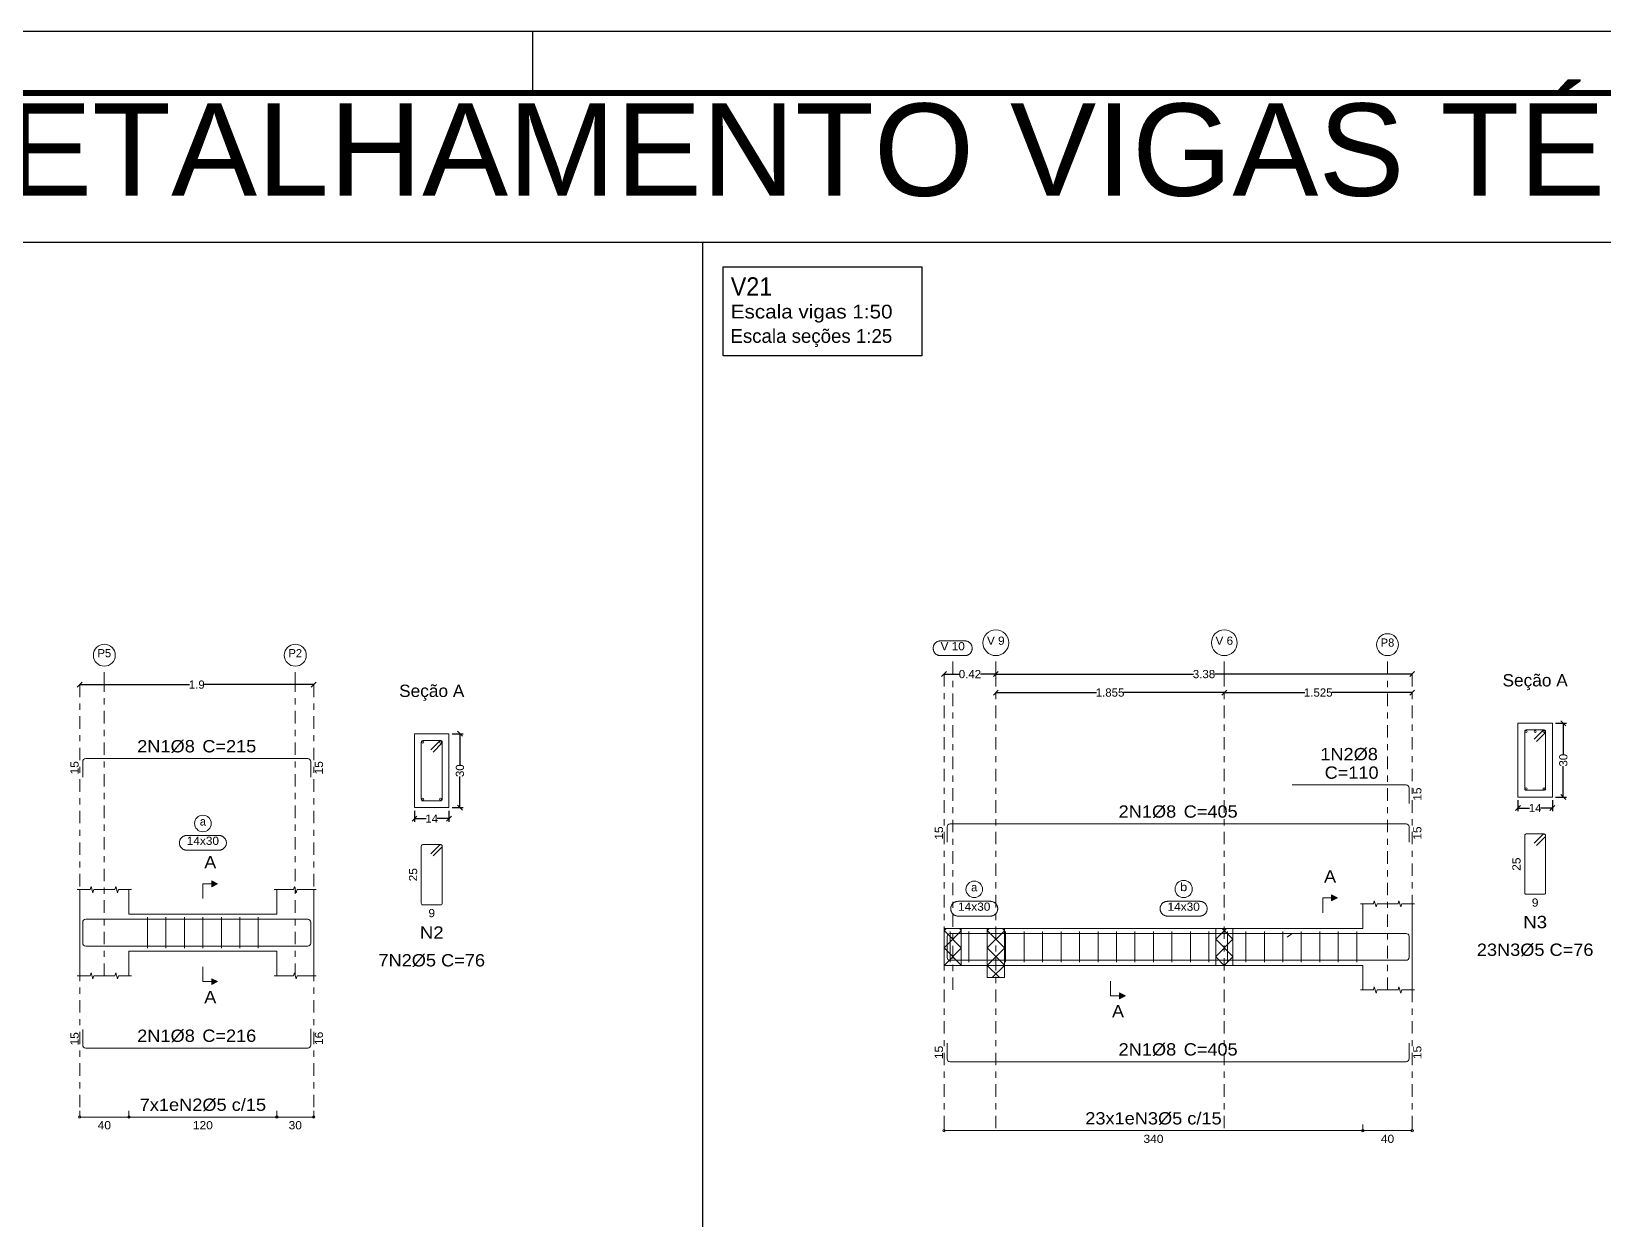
# Model space of a CAD drawing. Header units: centimetres. Extents: x 3194 to 3278, y -951 to -517.
# Drawn here: x 3214.78 to 3240.29, y -598.84 to -579.55 of the extents above; entities that cross this region are included whole.
import ezdxf
from ezdxf.enums import TextEntityAlignment as Align

# ---------------------------------------------------------------- set-up
doc = ezdxf.new("R2010")
doc.units = ezdxf.units.CM
doc.linetypes.add('CYPE_RAYAPUNTO', pattern=[0.4125, 0.2025, -0.105, 0, -0.105])
for name, color, linetype, lineweight in [('ARM_LONGITUDINAL_Ø8', 32, 'Continuous', 9), ('ARM_TRANSVERSAL_Ø5', 120, 'Continuous', 9), ('ELE_ARM_TRANS_TXT_EST', 7, 'Continuous', 9), ('ELE_CONT_NOS', 7, 'Continuous', 9), ('ELE_CONT_VIG_CONCRETO', 7, 'Continuous', 9), ('ELE_COT_COMPRIMENTO_PROJETADO', 8, 'Continuous', 0), ('ELE_COT_COT_ANCORAGENS', 8, 'Continuous', 0), ('ELE_COT_COT_EST', 8, 'Continuous', 0), ('ELE_COT_COT_LIN_APOIOS', 8, 'CYPE_RAYAPUNTO', 0), ('ELE_COT_TEXTOS_ESTRIBOS', 8, 'Continuous', 0), ('ELE_REF_COT_LIN_AUX_COTA', 8, 'CYPE_RAYAPUNTO', 9), ('ELE_REF_LINHAS_MARCAS_PLANTA', 8, 'Continuous', 9), ('ELE_REF_MARCAS_PLANTA', 8, 'Continuous', 9), ('ELE_REF_REF_ESCALA', 3, 'Continuous', 9), ('ELE_REF_REF_NOME', 8, 'Continuous', 9), ('ELE_REF_REF_REFERENCIA', 8, 'Continuous', 9), ('ELE_REF_TEXTO_REF_NOME', 8, 'Continuous', 9), ('ELE_REF_TEXTO_REF_REFERENCIA', 8, 'Continuous', 9), ('POR_ARM_LONG_ARM_TEXTOS', 7, 'Continuous', 9), ('POR_ARM_LONG_TXT_COMP', 7, 'Continuous', 9), ('SEC_CONT_VIG_CONCRETO_CORTE', 7, 'Continuous', 9), ('SEC_COTAS_SEC_DIM_VIGA', 8, 'Continuous', 0), ('SEC_COTAS_TEXTOS_DETALHE_ESTRIBOS', 8, 'Continuous', 0), ('SEC_REF_TXT_NOMES', 2, 'Continuous', 9), ('SEC_REF_TXT_POSICOES_ARM_ESTRIBOS', 7, 'Continuous', 9)]:
    doc.layers.add(name, color=color, linetype=linetype, lineweight=lineweight)
doc.layers.add('ARQ-FOLHA', color=7, linetype='Continuous')
doc.layers.add('COTA CYPE', color=31, linetype='Continuous')
doc.styles.add('CYPETXT', font='arial.ttf', dxfattribs={"height": 0.2})
doc.styles.add('CYPETXT_0.2', font='arial.ttf', dxfattribs={"height": 0.133333})
doc.styles.add('TQS_ARIAL', font='arial.ttf')
doc.dimstyles.new('cype_oblique', dxfattribs={"dimtxt": 0.18, "dimasz": 0.18, "dimexe": 0.05, "dimexo": 0.05, "dimgap": 0, "dimtad": 0, "dimdec": 4, "dimzin": 0, "dimdsep": 46, "dimtxsty": 'CYPETXT_0.2', "dimblk": 'OBLIQUE', "dimtsz": 0.04, "dimcen": 0.09, "dimadec": 0, "dimazin": 0, "dimtfac": 1, "dimtdec": 4, "dimtofl": 0, "dimtmove": 2, "dimatfit": 3, "dimfxl": 1, "dimtolj": 1, "dimtzin": 0, "dimarcsym": 0})

# ---------------------------------------------------------------- blocks, each defined once
blk = doc.blocks.new('*D1186')
at = {"layer": 'Defpoints', "color": 0, "transparency": 16777216}
for p in [(3220.998, -592.16), (3221.558, -592.16), (3221.558, -592.338)]:
    blk.add_point(p, dxfattribs=at)
at = {"layer": 'SEC_COTAS_SEC_DIM_VIGA', "color": 0, "lineweight": -2, "transparency": 16777216}
for p, q in [((3220.998, -592.21), (3220.998, -592.388)), ((3221.558, -592.21), (3221.558, -592.388)), ((3220.958, -592.378), (3221.038, -592.298)), ((3220.998, -592.338), (3221.189, -592.338)), ((3221.558, -592.338), (3221.367, -592.338)), ((3221.518, -592.378), (3221.598, -592.298))]:
    blk.add_line(p, q, dxfattribs=at)
at = {"layer": 'SEC_COTAS_SEC_DIM_VIGA', "color": 0, "transparency": 16777216, "insert": (3221.278, -592.338), "char_height": 0.1333, "attachment_point": 5, "style": 'CYPETXT_0.2'}
blk.add_mtext('\\A1;14', dxfattribs=at)
blk = doc.blocks.new('_OBLIQUE')
at = {"color": 0, "linetype": 'ByBlock'}
blk.add_line((-0.5, -0.5), (0.5, 0.5), dxfattribs=at)
blk = doc.blocks.new('*D1187')
at = {"layer": 'Defpoints', "color": 0, "transparency": 16777216}
for p in [(3221.558, -590.96), (3221.736, -590.96), (3221.558, -592.16)]:
    blk.add_point(p, dxfattribs=at)
at = {"layer": 'SEC_COTAS_SEC_DIM_VIGA', "color": 0, "lineweight": -2, "transparency": 16777216}
for p, q in [((3221.608, -590.96), (3221.786, -590.96)), ((3221.776, -591), (3221.696, -590.92)), ((3221.736, -590.96), (3221.736, -591.465)), ((3221.736, -592.16), (3221.736, -591.655)), ((3221.608, -592.16), (3221.786, -592.16)), ((3221.776, -592.2), (3221.696, -592.12))]:
    blk.add_line(p, q, dxfattribs=at)
at = {"layer": 'SEC_COTAS_SEC_DIM_VIGA', "color": 0, "transparency": 16777216, "insert": (3221.736, -591.56), "char_height": 0.1333, "attachment_point": 5, "rotation": 90, "style": 'CYPETXT_0.2'}
blk.add_mtext('\\A1;30', dxfattribs=at)
blk = doc.blocks.new('*D1188')
at = {"layer": 'Defpoints', "color": 0, "transparency": 16777216}
for p in [(3215.563, -590.162), (3215.563, -590.162), (3219.363, -590.162)]:
    blk.add_point(p, dxfattribs=at)
at = {"layer": 'ELE_COT_COMPRIMENTO_PROJETADO', "color": 0, "lineweight": -2, "transparency": 16777216}
for p, q in [((3215.523, -590.202), (3215.603, -590.122)), ((3215.563, -590.162), (3217.347, -590.162)), ((3219.363, -590.162), (3217.578, -590.162)), ((3219.323, -590.202), (3219.403, -590.122))]:
    blk.add_line(p, q, dxfattribs=at)
at = {"layer": 'ELE_COT_COMPRIMENTO_PROJETADO', "color": 0, "transparency": 16777216, "insert": (3217.463, -590.162), "char_height": 0.1333, "attachment_point": 5, "style": 'CYPETXT_0.2'}
blk.add_mtext('\\A1;1.9', dxfattribs=at)
blk = doc.blocks.new('*D1192')
at = {"layer": 'Defpoints', "color": 0, "transparency": 16777216}
for p in [(3238.912, -591.989), (3239.472, -591.989), (3239.472, -592.166)]:
    blk.add_point(p, dxfattribs=at)
at = {"layer": 'SEC_COTAS_SEC_DIM_VIGA', "color": 0, "lineweight": -2, "transparency": 16777216}
for p, q in [((3238.912, -592.039), (3238.912, -592.216)), ((3239.472, -592.039), (3239.472, -592.216)), ((3238.872, -592.206), (3238.952, -592.126)), ((3238.912, -592.166), (3239.103, -592.166)), ((3239.472, -592.166), (3239.281, -592.166)), ((3239.432, -592.206), (3239.512, -592.126))]:
    blk.add_line(p, q, dxfattribs=at)
at = {"layer": 'SEC_COTAS_SEC_DIM_VIGA', "color": 0, "transparency": 16777216, "insert": (3239.192, -592.166), "char_height": 0.1333, "attachment_point": 5, "style": 'CYPETXT_0.2'}
blk.add_mtext('\\A1;14', dxfattribs=at)
blk = doc.blocks.new('*D1193')
at = {"layer": 'Defpoints', "color": 0, "transparency": 16777216}
for p in [(3239.472, -590.789), (3239.65, -590.789), (3239.472, -591.989)]:
    blk.add_point(p, dxfattribs=at)
at = {"layer": 'SEC_COTAS_SEC_DIM_VIGA', "color": 0, "lineweight": -2, "transparency": 16777216}
for p, q in [((3239.69, -590.829), (3239.61, -590.749)), ((3239.522, -590.789), (3239.7, -590.789)), ((3239.65, -590.789), (3239.65, -591.293)), ((3239.65, -591.989), (3239.65, -591.484)), ((3239.522, -591.989), (3239.7, -591.989)), ((3239.69, -592.029), (3239.61, -591.949))]:
    blk.add_line(p, q, dxfattribs=at)
at = {"layer": 'SEC_COTAS_SEC_DIM_VIGA', "color": 0, "transparency": 16777216, "insert": (3239.65, -591.389), "char_height": 0.1333, "attachment_point": 5, "rotation": 90, "style": 'CYPETXT_0.2'}
blk.add_mtext('\\A1;30', dxfattribs=at)
blk = doc.blocks.new('*D1194')
at = {"layer": 'Defpoints', "color": 0, "transparency": 16777216}
for p in [(3230.436, -590.291), (3230.436, -590.291), (3234.146, -590.291)]:
    blk.add_point(p, dxfattribs=at)
at = {"layer": 'ELE_COT_COMPRIMENTO_PROJETADO', "color": 0, "lineweight": -2, "transparency": 16777216}
for p, q in [((3230.396, -590.331), (3230.476, -590.251)), ((3234.106, -590.331), (3234.186, -590.251)), ((3230.436, -590.291), (3232.072, -590.291)), ((3234.146, -590.291), (3232.51, -590.291))]:
    blk.add_line(p, q, dxfattribs=at)
at = {"layer": 'ELE_COT_COMPRIMENTO_PROJETADO', "color": 0, "transparency": 16777216, "insert": (3232.291, -590.291), "char_height": 0.1333, "attachment_point": 5, "style": 'CYPETXT_0.2'}
blk.add_mtext('\\A1;1.855', dxfattribs=at)
blk = doc.blocks.new('*D1189')
at = {"layer": 'Defpoints', "color": 0, "transparency": 16777216}
for p in [(3234.146, -590.291), (3234.146, -590.291), (3237.196, -590.291)]:
    blk.add_point(p, dxfattribs=at)
at = {"layer": 'ELE_COT_COMPRIMENTO_PROJETADO', "color": 0, "lineweight": -2, "transparency": 16777216}
for p, q in [((3234.106, -590.331), (3234.186, -590.251)), ((3237.156, -590.331), (3237.236, -590.251)), ((3234.146, -590.291), (3235.452, -590.291)), ((3237.196, -590.291), (3235.89, -590.291))]:
    blk.add_line(p, q, dxfattribs=at)
at = {"layer": 'ELE_COT_COMPRIMENTO_PROJETADO', "color": 0, "transparency": 16777216, "insert": (3235.671, -590.291), "char_height": 0.1333, "attachment_point": 5, "style": 'CYPETXT_0.2'}
blk.add_mtext('\\A1;1.525', dxfattribs=at)
blk = doc.blocks.new('*D1190')
at = {"layer": 'Defpoints', "color": 0, "transparency": 16777216}
for p in [(3229.596, -589.991), (3229.596, -589.991), (3230.436, -589.991)]:
    blk.add_point(p, dxfattribs=at)
at = {"layer": 'ELE_COT_COMPRIMENTO_PROJETADO', "color": 0, "lineweight": -2, "transparency": 16777216}
for p, q in [((3229.556, -590.031), (3229.636, -589.951)), ((3229.596, -589.991), (3229.843, -589.991)), ((3230.436, -589.991), (3230.188, -589.991)), ((3230.396, -590.031), (3230.476, -589.951))]:
    blk.add_line(p, q, dxfattribs=at)
at = {"layer": 'ELE_COT_COMPRIMENTO_PROJETADO', "color": 0, "transparency": 16777216, "insert": (3230.016, -589.991), "char_height": 0.1333, "attachment_point": 5, "style": 'CYPETXT_0.2'}
blk.add_mtext('\\A1;0.42', dxfattribs=at)
blk = doc.blocks.new('*D1191')
at = {"layer": 'Defpoints', "color": 0, "transparency": 16777216}
for p in [(3230.436, -589.991), (3230.436, -589.991), (3237.196, -589.991)]:
    blk.add_point(p, dxfattribs=at)
at = {"layer": 'ELE_COT_COMPRIMENTO_PROJETADO', "color": 0, "lineweight": -2, "transparency": 16777216}
for p, q in [((3230.396, -590.031), (3230.476, -589.951)), ((3230.436, -589.991), (3233.643, -589.991)), ((3237.196, -589.991), (3233.989, -589.991)), ((3237.156, -590.031), (3237.236, -589.951))]:
    blk.add_line(p, q, dxfattribs=at)
at = {"layer": 'ELE_COT_COMPRIMENTO_PROJETADO', "color": 0, "transparency": 16777216, "insert": (3233.816, -589.991), "char_height": 0.1333, "attachment_point": 5, "style": 'CYPETXT_0.2'}
blk.add_mtext('\\A1;3.38', dxfattribs=at)
blk = doc.blocks.new('FOLHA A1')
at = {"layer": 'ARQ-FOLHA'}
for p, q in [((841, 0), (0, 0)), ((286, -10), (286, 0))]:
    blk.add_line(p, q, dxfattribs=at)
at = {"layer": 'ARQ-FOLHA', "const_width": 1}
blk.add_lwpolyline([(25, -10), (25, -584), (831, -584), (831, -10), (25, -10)], dxfattribs=at)

msp = doc.modelspace()

# ---------------------------------------------------------------- hatches: boundary and pattern name
at = {"layer": 'ELE_REF_LINHAS_MARCAS_PLANTA'}
for points in [[(3217.70668, -593.44462), (3217.70668, -593.34862), (3217.80268, -593.39662)], [(3235.88724, -593.67462), (3235.88724, -593.57862), (3235.98324, -593.62662)], [(3217.70668, -594.93862), (3217.70668, -595.03462), (3217.80268, -594.98662)], [(3232.44454, -595.16862), (3232.44454, -595.26462), (3232.54054, -595.21662)]]:
    msp.add_hatch(color=256, dxfattribs=at).paths.add_polyline_path(points)

# ---------------------------------------------------------------- linework, layer by layer
for p, q in [((3196.8194, -582.97451), (3259.9194, -582.97451)), ((3225.67165, -582.97451), (3225.67165, -601.99451))]:
    msp.add_line(p, q)
at = {"layer": 'ARM_LONGITUDINAL_Ø8'}
msp.add_line((3235.24581, -594.20362), (3235.16494, -594.26244), dxfattribs=at)
for points in [[(3219.31275, -591.66221), (3219.31275, -591.41021), (3219.3091, -591.39184), (3219.29869, -591.37627), (3219.28312, -591.36587), (3219.26475, -591.36221), (3215.66061, -591.36221), (3215.64224, -591.36587), (3215.62667, -591.37627), (3215.61626, -591.39184), (3215.61261, -591.41021), (3215.61261, -591.66221)], [(3237.14581, -592.09054), (3237.14581, -591.83854), (3237.14216, -591.82017), (3237.13175, -591.8046), (3237.11618, -591.7942), (3237.09781, -591.79054), (3235.24581, -591.79054)], [(3237.14581, -592.72296), (3237.14581, -592.47096), (3237.14216, -592.4526), (3237.13175, -592.43702), (3237.11618, -592.42662), (3237.09781, -592.42296), (3229.69381, -592.42296), (3229.67544, -592.42662), (3229.65987, -592.43702), (3229.64946, -592.4526), (3229.64581, -592.47096), (3229.64581, -592.72296)], [(3219.31275, -594.27362), (3219.31275, -594.02162), (3219.3091, -594.00325), (3219.29869, -593.98768), (3219.28312, -593.97728), (3219.26475, -593.97362), (3215.66061, -593.97362), (3215.64224, -593.97728), (3215.62667, -593.98768), (3215.61626, -594.00325), (3215.61261, -594.02162), (3215.61261, -594.27362)], [(3219.31275, -594.09534), (3219.31275, -594.36162), (3219.3091, -594.37999), (3219.29869, -594.39556), (3219.28312, -594.40597), (3219.26475, -594.40962), (3215.66061, -594.40962), (3215.64224, -594.40597), (3215.62667, -594.39556), (3215.61626, -594.37999), (3215.61261, -594.36162), (3215.61261, -594.10962)], [(3237.14581, -594.50362), (3237.14581, -594.25162), (3237.14216, -594.23325), (3237.13175, -594.21768), (3237.11618, -594.20728), (3237.09781, -594.20362), (3229.69381, -594.20362), (3229.67544, -594.20728), (3229.65987, -594.21768), (3229.64946, -594.23325), (3229.64581, -594.25162), (3229.64581, -594.50362)], [(3237.14581, -594.50362), (3237.14581, -594.25162), (3237.14216, -594.23325), (3237.13175, -594.21768), (3237.11618, -594.20728), (3237.09781, -594.20362), (3235.24581, -594.20362)], [(3237.14581, -594.33962), (3237.14581, -594.59162), (3237.14216, -594.60999), (3237.13175, -594.62556), (3237.11618, -594.63597), (3237.09781, -594.63962), (3229.69381, -594.63962), (3229.67544, -594.63597), (3229.65987, -594.62556), (3229.64946, -594.60999), (3229.64581, -594.59162), (3229.64581, -594.33962)], [(3219.31275, -595.75079), (3219.31275, -596.01708), (3219.3091, -596.03544), (3219.29869, -596.05102), (3219.28312, -596.06142), (3219.26475, -596.06508), (3215.66061, -596.06508), (3215.64224, -596.06142), (3215.62667, -596.05102), (3215.61626, -596.03544), (3215.61261, -596.01708), (3215.61261, -595.76508)], [(3237.14581, -595.98662), (3237.14581, -596.23862), (3237.14216, -596.25699), (3237.13175, -596.27256), (3237.11618, -596.28297), (3237.09781, -596.28662), (3229.69381, -596.28662), (3229.67544, -596.28297), (3229.65987, -596.27256), (3229.64946, -596.25699), (3229.64581, -596.23862), (3229.64581, -595.98662)]]:
    msp.add_lwpolyline(points, dxfattribs=at)
for centre in [(3239.04831, -590.92454), (3239.19231, -590.92454), (3239.33631, -590.92454), (3221.13425, -591.09621), (3221.42225, -591.09621), (3221.13425, -592.02421), (3221.42225, -592.02421), (3239.04831, -591.85254), (3239.33631, -591.85254)]:
    msp.add_circle(centre, 0.016, dxfattribs=at)
at = {"layer": 'ARM_TRANSVERSAL_Ø5'}
for p, q in [((3216.66268, -593.94162), (3216.66268, -594.44162)), ((3216.96268, -593.94162), (3216.96268, -594.44162)), ((3217.26268, -593.94162), (3217.26268, -594.44162)), ((3217.56268, -593.94162), (3217.56268, -594.44162)), ((3217.86268, -593.94162), (3217.86268, -594.44162)), ((3218.16268, -593.94162), (3218.16268, -594.44162)), ((3218.46268, -593.94162), (3218.46268, -594.44162)), ((3229.69581, -594.17162), (3229.69581, -594.67162)), ((3229.99581, -594.17162), (3229.99581, -594.67162)), ((3230.29581, -594.17162), (3230.29581, -594.67162)), ((3230.59581, -594.17162), (3230.59581, -594.67162)), ((3230.89581, -594.17162), (3230.89581, -594.67162)), ((3231.19581, -594.17162), (3231.19581, -594.67162)), ((3231.49581, -594.17162), (3231.49581, -594.67162)), ((3231.79581, -594.17162), (3231.79581, -594.67162)), ((3232.09581, -594.17162), (3232.09581, -594.67162)), ((3232.39581, -594.17162), (3232.39581, -594.67162)), ((3232.69581, -594.17162), (3232.69581, -594.67162)), ((3232.99581, -594.17162), (3232.99581, -594.67162)), ((3233.29581, -594.17162), (3233.29581, -594.67162)), ((3233.59581, -594.17162), (3233.59581, -594.67162)), ((3233.89581, -594.17162), (3233.89581, -594.67162)), ((3234.19581, -594.17162), (3234.19581, -594.67162)), ((3234.49581, -594.17162), (3234.49581, -594.67162)), ((3234.79581, -594.17162), (3234.79581, -594.67162)), ((3235.09581, -594.17162), (3235.09581, -594.67162)), ((3235.39581, -594.17162), (3235.39581, -594.67162)), ((3235.69581, -594.17162), (3235.69581, -594.67162)), ((3235.99581, -594.17162), (3235.99581, -594.67162)), ((3236.29581, -594.17162), (3236.29581, -594.67162))]:
    msp.add_line(p, q, dxfattribs=at)
for points in [[(3239.21327, -591.08435), (3239.3547, -590.94293), (3239.35793, -590.93899), (3239.36033, -590.93449), (3239.36181, -590.92962), (3239.36231, -590.92454), (3239.36181, -590.91947), (3239.36033, -590.91459), (3239.35793, -590.9101), (3239.3547, -590.90616), (3239.35076, -590.90293), (3239.34626, -590.90052), (3239.34138, -590.89904), (3239.33631, -590.89854), (3239.04831, -590.89854), (3239.03836, -590.90052), (3239.02993, -590.90616), (3239.02429, -590.91459), (3239.02231, -590.92454), (3239.02231, -591.85254), (3239.02429, -591.86249), (3239.02993, -591.87093), (3239.03836, -591.87656), (3239.04831, -591.87854), (3239.33631, -591.87854), (3239.34626, -591.87656), (3239.3547, -591.87093), (3239.36033, -591.86249), (3239.36231, -591.85254), (3239.36231, -590.92454), (3239.36181, -590.91947), (3239.36033, -590.91459), (3239.35793, -590.9101), (3239.3547, -590.90616), (3239.35076, -590.90293), (3239.34626, -590.90052), (3239.34138, -590.89904), (3239.33631, -590.89854), (3239.33124, -590.89904), (3239.32636, -590.90052), (3239.32187, -590.90293), (3239.31793, -590.90616), (3239.1765, -591.04758)], [(3221.29921, -591.25602), (3221.44064, -591.1146), (3221.44387, -591.11066), (3221.44627, -591.10616), (3221.44775, -591.10129), (3221.44825, -591.09621), (3221.44775, -591.09114), (3221.44627, -591.08626), (3221.44387, -591.08177), (3221.44064, -591.07783), (3221.4367, -591.0746), (3221.4322, -591.07219), (3221.42732, -591.07071), (3221.42225, -591.07021), (3221.13425, -591.07021), (3221.1243, -591.07219), (3221.11587, -591.07783), (3221.11023, -591.08626), (3221.10825, -591.09621), (3221.10825, -592.02421), (3221.11023, -592.03416), (3221.11587, -592.0426), (3221.1243, -592.04823), (3221.13425, -592.05021), (3221.42225, -592.05021), (3221.4322, -592.04823), (3221.44064, -592.0426), (3221.44627, -592.03416), (3221.44825, -592.02421), (3221.44825, -591.09621), (3221.44775, -591.09114), (3221.44627, -591.08626), (3221.44387, -591.08177), (3221.44064, -591.07783), (3221.4367, -591.0746), (3221.4322, -591.07219), (3221.42732, -591.07071), (3221.42225, -591.07021), (3221.41718, -591.07071), (3221.4123, -591.07219), (3221.40781, -591.0746), (3221.40387, -591.07783), (3221.26244, -591.21925)], [(3221.29921, -592.94535), (3221.44064, -592.80393), (3221.44387, -592.79999), (3221.44627, -592.7955), (3221.44775, -592.79062), (3221.44825, -592.78555), (3221.44775, -592.78047), (3221.44627, -592.7756), (3221.44387, -592.7711), (3221.44064, -592.76716), (3221.4367, -592.76393), (3221.4322, -592.76153), (3221.42732, -592.76005), (3221.42225, -592.75955), (3221.13425, -592.75955), (3221.1243, -592.76153), (3221.11587, -592.76716), (3221.11023, -592.7756), (3221.10825, -592.78555), (3221.10825, -593.71355), (3221.11023, -593.7235), (3221.11587, -593.73193), (3221.1243, -593.73757), (3221.13425, -593.73955), (3221.42225, -593.73955), (3221.4322, -593.73757), (3221.44064, -593.73193), (3221.44627, -593.7235), (3221.44825, -593.71355), (3221.44825, -592.78555), (3221.44775, -592.78047), (3221.44627, -592.7756), (3221.44387, -592.7711), (3221.44064, -592.76716), (3221.4367, -592.76393), (3221.4322, -592.76153), (3221.42732, -592.76005), (3221.42225, -592.75955), (3221.41718, -592.76005), (3221.4123, -592.76153), (3221.40781, -592.76393), (3221.40387, -592.76716), (3221.26244, -592.90858)], [(3239.21327, -592.77368), (3239.3547, -592.63226), (3239.35793, -592.62832), (3239.36033, -592.62383), (3239.36181, -592.61895), (3239.36231, -592.61388), (3239.36181, -592.6088), (3239.36033, -592.60393), (3239.35793, -592.59943), (3239.3547, -592.59549), (3239.35076, -592.59226), (3239.34626, -592.58986), (3239.34138, -592.58838), (3239.33631, -592.58788), (3239.04831, -592.58788), (3239.03836, -592.58986), (3239.02993, -592.59549), (3239.02429, -592.60393), (3239.02231, -592.61388), (3239.02231, -593.54188), (3239.02429, -593.55183), (3239.02993, -593.56026), (3239.03836, -593.5659), (3239.04831, -593.56788), (3239.33631, -593.56788), (3239.34626, -593.5659), (3239.3547, -593.56026), (3239.36033, -593.55183), (3239.36231, -593.54188), (3239.36231, -592.61388), (3239.36181, -592.6088), (3239.36033, -592.60393), (3239.35793, -592.59943), (3239.3547, -592.59549), (3239.35076, -592.59226), (3239.34626, -592.58986), (3239.34138, -592.58838), (3239.33631, -592.58788), (3239.33124, -592.58838), (3239.32636, -592.58986), (3239.32187, -592.59226), (3239.31793, -592.59549), (3239.1765, -592.73691)]]:
    msp.add_lwpolyline(points, dxfattribs=at)
at = {"layer": 'COTA CYPE'}
msp.add_lwpolyline([(3226.00744, -583.37511), (3229.23384, -583.37511), (3229.23384, -584.81858), (3226.00744, -584.81858)], close=True, dxfattribs=at)
at = {"layer": 'ELE_CONT_NOS'}
for p, q in [((3215.56261, -593.89162), (3215.56261, -593.49162)), ((3216.36261, -593.89162), (3216.36261, -593.49162)), ((3218.76275, -593.89162), (3218.76275, -593.49162)), ((3219.36275, -593.89162), (3219.36275, -593.49162)), ((3236.39581, -594.12162), (3236.39581, -593.72162)), ((3237.19581, -594.12162), (3237.19581, -593.72162)), ((3229.59581, -594.12162), (3229.59581, -594.72162)), ((3230.29581, -594.12162), (3230.29581, -594.12162)), ((3230.57581, -594.12162), (3230.57581, -594.12162)), ((3215.56261, -594.49162), (3215.56261, -594.89162)), ((3216.36261, -594.49162), (3216.36261, -594.89162)), ((3218.76275, -594.49162), (3218.76275, -594.89162)), ((3219.36275, -594.49162), (3219.36275, -594.89162)), ((3230.29581, -594.72162), (3230.29581, -594.72162)), ((3230.57581, -594.72162), (3230.57581, -594.72162)), ((3236.39581, -594.72162), (3236.39581, -595.12162)), ((3237.19581, -594.72162), (3237.19581, -595.12162))]:
    msp.add_line(p, q, dxfattribs=at)
at = {"layer": 'ELE_CONT_NOS', "lineweight": 0}
for p, q in [((3229.59581, -594.15594), (3229.63012, -594.12162)), ((3229.87581, -594.43594), (3229.59581, -594.15594)), ((3229.59581, -594.43878), (3229.87581, -594.15878)), ((3229.87581, -594.1531), (3229.84434, -594.12162)), ((3230.29581, -594.15594), (3230.33012, -594.12162)), ((3230.57581, -594.43594), (3230.29581, -594.15594)), ((3230.29581, -594.43878), (3230.57581, -594.15878)), ((3230.57581, -594.1531), (3230.54434, -594.12162)), ((3234.00581, -594.29594), (3234.18012, -594.12162)), ((3234.00581, -594.57878), (3234.28581, -594.29878)), ((3234.28581, -594.57878), (3234.00581, -594.29878)), ((3234.28581, -594.29594), (3234.1115, -594.12162)), ((3229.87581, -594.71878), (3229.59581, -594.43878)), ((3229.59581, -594.72162), (3229.87581, -594.44162)), ((3230.57581, -594.71878), (3230.29581, -594.43878)), ((3230.29581, -594.72162), (3230.57581, -594.44162)), ((3234.14581, -594.72162), (3234.00581, -594.58162)), ((3234.14581, -594.72162), (3234.28581, -594.58162)), ((3230.49581, -594.92162), (3230.29581, -594.72162)), ((3230.37865, -594.92162), (3230.57581, -594.72447))]:
    msp.add_line(p, q, dxfattribs=at)
at = {"layer": 'ELE_CONT_NOS'}
for points in [[(3215.52261, -593.49162), (3215.73261, -593.49162), (3215.74761, -593.44162), (3215.77761, -593.54162), (3215.79261, -593.49162), (3216.00261, -593.49162)], [(3215.92261, -593.49162), (3216.13261, -593.49162), (3216.14761, -593.44162), (3216.17761, -593.54162), (3216.19261, -593.49162), (3216.40261, -593.49162)], [(3218.72275, -593.49162), (3219.03275, -593.49162), (3219.04775, -593.44162), (3219.07775, -593.54162), (3219.09275, -593.49162), (3219.40275, -593.49162)], [(3236.35581, -593.72162), (3236.56581, -593.72162), (3236.58081, -593.67162), (3236.61081, -593.77162), (3236.62581, -593.72162), (3236.83581, -593.72162)], [(3236.75581, -593.72162), (3236.96581, -593.72162), (3236.98081, -593.67162), (3237.01081, -593.77162), (3237.02581, -593.72162), (3237.23581, -593.72162)], [(3215.56261, -593.89162), (3215.56261, -594.49162)], [(3219.36275, -593.89162), (3219.36275, -594.49162)], [(3229.59581, -594.12162), (3229.87581, -594.12162)], [(3230.29581, -594.12162), (3230.57581, -594.12162)], [(3237.19581, -594.12162), (3237.19581, -594.72162)], [(3215.52261, -594.89162), (3215.73261, -594.89162), (3215.74761, -594.84162), (3215.77761, -594.94162), (3215.79261, -594.89162), (3216.00261, -594.89162)], [(3215.92261, -594.89162), (3216.13261, -594.89162), (3216.14761, -594.84162), (3216.17761, -594.94162), (3216.19261, -594.89162), (3216.40261, -594.89162)], [(3218.72275, -594.89162), (3219.03275, -594.89162), (3219.04775, -594.84162), (3219.07775, -594.94162), (3219.09275, -594.89162), (3219.40275, -594.89162)], [(3229.59581, -594.72162), (3229.87581, -594.72162)], [(3230.29581, -594.72162), (3230.57581, -594.72162)], [(3236.35581, -595.12162), (3236.56581, -595.12162), (3236.58081, -595.07162), (3236.61081, -595.17162), (3236.62581, -595.12162), (3236.83581, -595.12162)], [(3236.75581, -595.12162), (3236.96581, -595.12162), (3236.98081, -595.07162), (3237.01081, -595.17162), (3237.02581, -595.12162), (3237.23581, -595.12162)]]:
    msp.add_lwpolyline(points, dxfattribs=at)
at = {"layer": 'ELE_CONT_NOS', "lineweight": 0}
for points in [[(3229.59581, -594.12162), (3229.59581, -594.72162), (3229.87581, -594.72162), (3229.87581, -594.12162), (3229.59581, -594.12162)], [(3230.29581, -594.12162), (3230.29581, -594.92162), (3230.57581, -594.92162), (3230.57581, -594.12162), (3230.29581, -594.12162)], [(3234.00581, -594.12162), (3234.00581, -594.72162), (3234.28581, -594.72162), (3234.28581, -594.12162), (3234.00581, -594.12162)]]:
    msp.add_lwpolyline(points, close=True, dxfattribs=at)
at = {"layer": 'ELE_CONT_VIG_CONCRETO'}
for p, q in [((3216.36261, -593.89162), (3218.76275, -593.89162)), ((3229.87581, -594.12162), (3230.29581, -594.12162)), ((3230.57581, -594.12162), (3234.14581, -594.12162)), ((3234.14581, -594.12162), (3236.39581, -594.12162)), ((3216.36261, -594.49162), (3218.76275, -594.49162)), ((3229.87581, -594.72162), (3230.29581, -594.72162)), ((3230.57581, -594.72162), (3234.14581, -594.72162)), ((3234.14581, -594.72162), (3236.39581, -594.72162))]:
    msp.add_line(p, q, dxfattribs=at)
at = {"layer": 'ELE_COT_COT_EST'}
for p, q in [((3215.56261, -597.18508), (3215.56261, -597.08508)), ((3216.36261, -597.18508), (3216.36261, -597.08508)), ((3218.76275, -597.18508), (3218.76275, -597.08508)), ((3229.59581, -597.40662), (3229.59581, -597.30662)), ((3236.39581, -597.40662), (3236.39581, -597.30662))]:
    msp.add_line(p, q, dxfattribs=at)
for points in [[(3215.56261, -597.18508), (3216.36261, -597.18508), (3216.36261, -597.08508)], [(3216.36261, -597.18508), (3218.76275, -597.18508), (3218.76275, -597.08508)], [(3218.76275, -597.18508), (3219.36275, -597.18508), (3219.36275, -597.08508)], [(3229.59581, -597.40662), (3236.39581, -597.40662), (3236.39581, -597.30662)], [(3236.39581, -597.40662), (3237.19581, -597.40662), (3237.19581, -597.30662)]]:
    msp.add_lwpolyline(points, dxfattribs=at)
for centre in [(3215.56261, -597.18508), (3216.36261, -597.18508), (3216.36261, -597.18508), (3218.76275, -597.18508), (3218.76275, -597.18508), (3219.36275, -597.18508), (3229.59581, -597.40662), (3236.39581, -597.40662), (3236.39581, -597.40662), (3237.19581, -597.40662)]:
    msp.add_circle(centre, 0.02, dxfattribs=at)
at = {"layer": 'ELE_COT_COT_LIN_APOIOS'}
for p, q in [((3229.59581, -589.99054), (3229.59581, -597.40662)), ((3230.43581, -589.99054), (3230.43581, -597.40662)), ((3230.43581, -589.99054), (3230.43581, -597.40662)), ((3234.14581, -589.99054), (3234.14581, -597.40662)), ((3237.19581, -589.99054), (3237.19581, -597.40662)), ((3237.19581, -589.99054), (3237.19581, -597.40662)), ((3215.56261, -590.16221), (3215.56261, -597.18508)), ((3219.36275, -590.16221), (3219.36275, -597.18508))]:
    msp.add_line(p, q, dxfattribs=at)
at = {"layer": 'ELE_REF_COT_LIN_AUX_COTA'}
for p, q in [((3229.73581, -589.99054), (3229.73581, -589.69054)), ((3230.43581, -589.99054), (3230.43581, -589.69054)), ((3234.14581, -589.99054), (3234.14581, -589.69054)), ((3236.79581, -589.99054), (3236.79581, -589.69054)), ((3215.96261, -590.16221), (3215.96261, -589.86221)), ((3219.06275, -590.16221), (3219.06275, -589.86221)), ((3229.73581, -595.12162), (3229.73581, -589.99054)), ((3236.79581, -595.12162), (3236.79581, -589.99054)), ((3215.96261, -594.89162), (3215.96261, -590.16221)), ((3219.06275, -594.89162), (3219.06275, -590.16221))]:
    msp.add_line(p, q, dxfattribs=at)
at = {"layer": 'ELE_REF_LINHAS_MARCAS_PLANTA'}
for p, q in [((3217.56268, -593.39662), (3217.56268, -593.63662)), ((3217.56268, -593.39662), (3217.70668, -593.39662)), ((3235.74324, -593.62662), (3235.74324, -593.86662)), ((3235.74324, -593.62662), (3235.88724, -593.62662)), ((3217.56268, -594.98662), (3217.56268, -594.74662)), ((3217.56268, -594.98662), (3217.70668, -594.98662)), ((3232.30054, -595.21662), (3232.30054, -594.97662)), ((3232.30054, -595.21662), (3232.44454, -595.21662))]:
    msp.add_line(p, q, dxfattribs=at)
for points in [[(3217.70668, -593.44462), (3217.70668, -593.34862), (3217.80268, -593.39662)], [(3235.88724, -593.67462), (3235.88724, -593.57862), (3235.98324, -593.62662)], [(3217.70668, -594.93862), (3217.70668, -595.03462), (3217.80268, -594.98662)], [(3232.44454, -595.16862), (3232.44454, -595.26462), (3232.54054, -595.21662)]]:
    msp.add_lwpolyline(points, close=True, dxfattribs=at)
at = {"layer": 'ELE_REF_REF_NOME'}
for points in [[(3217.82468, -592.61162), (3217.8327, -592.61189), (3217.84067, -592.61269), (3217.84858, -592.61403), (3217.85638, -592.61589), (3217.86404, -592.61826), (3217.87153, -592.62115), (3217.8788, -592.62452), (3217.88583, -592.62838), (3217.89259, -592.63269), (3217.89905, -592.63745), (3217.90517, -592.64263), (3217.91094, -592.6482), (3217.91632, -592.65415), (3217.92129, -592.66044), (3217.92583, -592.66705), (3217.92991, -592.67395), (3217.93353, -592.68111), (3217.93666, -592.68849), (3217.93929, -592.69607), (3217.94141, -592.7038), (3217.94301, -592.71166), (3217.94408, -592.71961), (3217.94461, -592.72761), (3217.94461, -592.73563), (3217.94408, -592.74363), (3217.94301, -592.75158), (3217.94141, -592.75944), (3217.93929, -592.76718), (3217.93666, -592.77475), (3217.93353, -592.78214), (3217.92991, -592.78929), (3217.92583, -592.79619), (3217.92129, -592.8028), (3217.91632, -592.8091), (3217.91094, -592.81505), (3217.90517, -592.82062), (3217.89905, -592.8258), (3217.89259, -592.83056), (3217.88583, -592.83487), (3217.8788, -592.83873), (3217.87153, -592.8421), (3217.86404, -592.84498), (3217.85638, -592.84736), (3217.84858, -592.84922), (3217.84067, -592.85055), (3217.8327, -592.85136), (3217.82468, -592.85162), (3217.30068, -592.85162), (3217.29266, -592.85136), (3217.28469, -592.85055), (3217.27678, -592.84922), (3217.26898, -592.84736), (3217.26132, -592.84498), (3217.25383, -592.8421), (3217.24656, -592.83873), (3217.23953, -592.83487), (3217.23277, -592.83056), (3217.22631, -592.8258), (3217.22019, -592.82062), (3217.21442, -592.81505), (3217.20904, -592.8091), (3217.20407, -592.8028), (3217.19953, -592.79619), (3217.19545, -592.78929), (3217.19183, -592.78214), (3217.1887, -592.77475), (3217.18607, -592.76718), (3217.18395, -592.75944), (3217.18235, -592.75158), (3217.18128, -592.74363), (3217.18075, -592.73563), (3217.18075, -592.72761), (3217.18128, -592.71961), (3217.18235, -592.71166), (3217.18395, -592.7038), (3217.18607, -592.69607), (3217.1887, -592.68849), (3217.19183, -592.68111), (3217.19545, -592.67395), (3217.19953, -592.66705), (3217.20407, -592.66044), (3217.20904, -592.65415), (3217.21442, -592.6482), (3217.22019, -592.64263), (3217.22631, -592.63745), (3217.23277, -592.63269), (3217.23953, -592.62838), (3217.24656, -592.62452), (3217.25383, -592.62115), (3217.26132, -592.61826), (3217.26898, -592.61589), (3217.27678, -592.61403), (3217.28469, -592.61269), (3217.29266, -592.61189), (3217.30068, -592.61162), (3217.82468, -592.61162)], [(3230.34781, -593.68162), (3230.35583, -593.68189), (3230.36381, -593.68269), (3230.37171, -593.68403), (3230.37951, -593.68589), (3230.38717, -593.68826), (3230.39466, -593.69115), (3230.40193, -593.69452), (3230.40896, -593.69838), (3230.41572, -593.70269), (3230.42218, -593.70745), (3230.4283, -593.71263), (3230.43407, -593.7182), (3230.43945, -593.72415), (3230.44442, -593.73044), (3230.44896, -593.73705), (3230.45304, -593.74395), (3230.45666, -593.75111), (3230.45979, -593.75849), (3230.46242, -593.76607), (3230.46454, -593.7738), (3230.46614, -593.78166), (3230.46721, -593.78961), (3230.46774, -593.79761), (3230.46774, -593.80563), (3230.46721, -593.81363), (3230.46614, -593.82158), (3230.46454, -593.82944), (3230.46242, -593.83718), (3230.45979, -593.84475), (3230.45666, -593.85214), (3230.45304, -593.85929), (3230.44896, -593.86619), (3230.44442, -593.8728), (3230.43945, -593.8791), (3230.43407, -593.88505), (3230.4283, -593.89062), (3230.42218, -593.8958), (3230.41572, -593.90056), (3230.40896, -593.90487), (3230.40193, -593.90873), (3230.39466, -593.9121), (3230.38717, -593.91498), (3230.37951, -593.91736), (3230.37171, -593.91922), (3230.36381, -593.92055), (3230.35583, -593.92136), (3230.34781, -593.92162), (3229.82381, -593.92162), (3229.8158, -593.92136), (3229.80782, -593.92055), (3229.79991, -593.91922), (3229.79211, -593.91736), (3229.78445, -593.91498), (3229.77696, -593.9121), (3229.76969, -593.90873), (3229.76266, -593.90487), (3229.7559, -593.90056), (3229.74944, -593.8958), (3229.74332, -593.89062), (3229.73755, -593.88505), (3229.73217, -593.8791), (3229.7272, -593.8728), (3229.72266, -593.86619), (3229.71858, -593.85929), (3229.71496, -593.85214), (3229.71183, -593.84475), (3229.7092, -593.83718), (3229.70708, -593.82944), (3229.70548, -593.82158), (3229.70441, -593.81363), (3229.70388, -593.80563), (3229.70388, -593.79761), (3229.70441, -593.78961), (3229.70548, -593.78166), (3229.70708, -593.7738), (3229.7092, -593.76607), (3229.71183, -593.75849), (3229.71496, -593.75111), (3229.71858, -593.74395), (3229.72266, -593.73705), (3229.7272, -593.73044), (3229.73217, -593.72415), (3229.73755, -593.7182), (3229.74332, -593.71263), (3229.74944, -593.70745), (3229.7559, -593.70269), (3229.76266, -593.69838), (3229.76969, -593.69452), (3229.77696, -593.69115), (3229.78445, -593.68826), (3229.79211, -593.68589), (3229.79991, -593.68403), (3229.80782, -593.68269), (3229.8158, -593.68189), (3229.82381, -593.68162), (3230.34781, -593.68162)], [(3233.74781, -593.68162), (3233.75583, -593.68189), (3233.76381, -593.68269), (3233.77171, -593.68403), (3233.77951, -593.68589), (3233.78717, -593.68826), (3233.79466, -593.69115), (3233.80193, -593.69452), (3233.80896, -593.69838), (3233.81572, -593.70269), (3233.82218, -593.70745), (3233.8283, -593.71263), (3233.83407, -593.7182), (3233.83945, -593.72415), (3233.84442, -593.73044), (3233.84896, -593.73705), (3233.85304, -593.74395), (3233.85666, -593.75111), (3233.85979, -593.75849), (3233.86242, -593.76607), (3233.86454, -593.7738), (3233.86614, -593.78166), (3233.86721, -593.78961), (3233.86774, -593.79761), (3233.86774, -593.80563), (3233.86721, -593.81363), (3233.86614, -593.82158), (3233.86454, -593.82944), (3233.86242, -593.83718), (3233.85979, -593.84475), (3233.85666, -593.85214), (3233.85304, -593.85929), (3233.84896, -593.86619), (3233.84442, -593.8728), (3233.83945, -593.8791), (3233.83407, -593.88505), (3233.8283, -593.89062), (3233.82218, -593.8958), (3233.81572, -593.90056), (3233.80896, -593.90487), (3233.80193, -593.90873), (3233.79466, -593.9121), (3233.78717, -593.91498), (3233.77951, -593.91736), (3233.77171, -593.91922), (3233.76381, -593.92055), (3233.75583, -593.92136), (3233.74781, -593.92162), (3233.22381, -593.92162), (3233.2158, -593.92136), (3233.20782, -593.92055), (3233.19991, -593.91922), (3233.19211, -593.91736), (3233.18445, -593.91498), (3233.17696, -593.9121), (3233.16969, -593.90873), (3233.16266, -593.90487), (3233.1559, -593.90056), (3233.14944, -593.8958), (3233.14332, -593.89062), (3233.13755, -593.88505), (3233.13217, -593.8791), (3233.1272, -593.8728), (3233.12266, -593.86619), (3233.11858, -593.85929), (3233.11496, -593.85214), (3233.11183, -593.84475), (3233.1092, -593.83718), (3233.10708, -593.82944), (3233.10548, -593.82158), (3233.10441, -593.81363), (3233.10388, -593.80563), (3233.10388, -593.79761), (3233.10441, -593.78961), (3233.10548, -593.78166), (3233.10708, -593.7738), (3233.1092, -593.76607), (3233.11183, -593.75849), (3233.11496, -593.75111), (3233.11858, -593.74395), (3233.12266, -593.73705), (3233.1272, -593.73044), (3233.13217, -593.72415), (3233.13755, -593.7182), (3233.14332, -593.71263), (3233.14944, -593.70745), (3233.1559, -593.70269), (3233.16266, -593.69838), (3233.16969, -593.69452), (3233.17696, -593.69115), (3233.18445, -593.68826), (3233.19211, -593.68589), (3233.19991, -593.68403), (3233.20782, -593.68269), (3233.2158, -593.68189), (3233.22381, -593.68162), (3233.74781, -593.68162)]]:
    msp.add_lwpolyline(points, close=True, dxfattribs=at)
for centre, radius in [((3217.56268, -592.41692), 0.13471), ((3230.08581, -593.48692), 0.13471), ((3233.48581, -593.48229), 0.13933)]:
    msp.add_circle(centre, radius, dxfattribs=at)
at = {"layer": 'ELE_REF_REF_REFERENCIA'}
msp.add_lwpolyline([(3229.93281, -589.45054), (3229.94083, -589.45081), (3229.94881, -589.45161), (3229.95671, -589.45295), (3229.96451, -589.45481), (3229.97217, -589.45718), (3229.97966, -589.46007), (3229.98693, -589.46344), (3229.99396, -589.4673), (3230.00072, -589.47161), (3230.00718, -589.47637), (3230.0133, -589.48155), (3230.01907, -589.48712), (3230.02445, -589.49307), (3230.02942, -589.49936), (3230.03396, -589.50597), (3230.03804, -589.51287), (3230.04166, -589.52003), (3230.04479, -589.52741), (3230.04742, -589.53499), (3230.04954, -589.54273), (3230.05114, -589.55058), (3230.05221, -589.55853), (3230.05274, -589.56653), (3230.05274, -589.57455), (3230.05221, -589.58256), (3230.05114, -589.5905), (3230.04954, -589.59836), (3230.04742, -589.6061), (3230.04479, -589.61367), (3230.04166, -589.62106), (3230.03804, -589.62821), (3230.03396, -589.63511), (3230.02942, -589.64173), (3230.02445, -589.64802), (3230.01907, -589.65397), (3230.0133, -589.65954), (3230.00718, -589.66472), (3230.00072, -589.66948), (3229.99396, -589.67379), (3229.98693, -589.67765), (3229.97966, -589.68102), (3229.97217, -589.6839), (3229.96451, -589.68628), (3229.95671, -589.68814), (3229.94881, -589.68947), (3229.94083, -589.69028), (3229.93281, -589.69054), (3229.53881, -589.69054), (3229.5308, -589.69028), (3229.52282, -589.68947), (3229.51491, -589.68814), (3229.50711, -589.68628), (3229.49945, -589.6839), (3229.49196, -589.68102), (3229.48469, -589.67765), (3229.47766, -589.67379), (3229.4709, -589.66948), (3229.46444, -589.66472), (3229.45832, -589.65954), (3229.45255, -589.65397), (3229.44717, -589.64802), (3229.4422, -589.64173), (3229.43766, -589.63511), (3229.43358, -589.62821), (3229.42996, -589.62106), (3229.42683, -589.61367), (3229.4242, -589.6061), (3229.42208, -589.59836), (3229.42048, -589.5905), (3229.41941, -589.58256), (3229.41888, -589.57455), (3229.41888, -589.56653), (3229.41941, -589.55853), (3229.42048, -589.55058), (3229.42208, -589.54273), (3229.4242, -589.53499), (3229.42683, -589.52741), (3229.42996, -589.52003), (3229.43358, -589.51287), (3229.43766, -589.50597), (3229.4422, -589.49936), (3229.44717, -589.49307), (3229.45255, -589.48712), (3229.45832, -589.48155), (3229.46444, -589.47637), (3229.4709, -589.47161), (3229.47766, -589.4673), (3229.48469, -589.46344), (3229.49196, -589.46007), (3229.49945, -589.45718), (3229.50711, -589.45481), (3229.51491, -589.45295), (3229.52282, -589.45161), (3229.5308, -589.45081), (3229.53881, -589.45054), (3229.93281, -589.45054)], close=True, dxfattribs=at)
for centre, radius in [((3230.43581, -589.48115), 0.2094), ((3234.14581, -589.48115), 0.2094), ((3236.79581, -589.51215), 0.17839), ((3215.96261, -589.68382), 0.17839), ((3219.06275, -589.68382), 0.17839)]:
    msp.add_circle(centre, radius, dxfattribs=at)
at = {"layer": 'SEC_CONT_VIG_CONCRETO_CORTE'}
for points in [[(3221.55825, -590.96021), (3220.99825, -590.96021), (3220.99825, -592.16021), (3221.55825, -592.16021), (3221.55825, -590.96021)], [(3239.47231, -590.78854), (3238.91231, -590.78854), (3238.91231, -591.98854), (3239.47231, -591.98854), (3239.47231, -590.78854)]]:
    msp.add_lwpolyline(points, close=True, dxfattribs=at)

# ---------------------------------------------------------------- block references
at = {"layer": 'ARQ-FOLHA', "xscale": 0.1, "yscale": 0.1, "zscale": 0.1}
msp.add_blockref('FOLHA A1', (3194.3194, -579.55058), dxfattribs=at)

# ---------------------------------------------------------------- texts
at = {"insert": (3212.85571, -580.72149), "char_height": 1.5, "attachment_point": 1, "style": 'TQS_ARIAL'}
msp.add_mtext_dynamic_manual_height_columns('DETALHAMENTO VIGAS TÉRREO', width=72.2611045, gutter_width=12.5, heights=[0], dxfattribs=at)
at = {"layer": 'COTA CYPE', "style": 'CYPETXT', "width": 0.911221}
msp.add_text('V21', height=0.297399, dxfattribs=at).set_placement((3226.13284, -583.84188), (3226.80645, -583.84188), align=Align.FIT)
at = {"layer": 'ELE_ARM_TRANS_TXT_EST', "style": 'CYPETXT'}
for s, width, p, p2 in [('7x1eN2%%c5 c/15', 1.056929, (3216.53668, -597.08508), (3218.58868, -597.08508)), ('23x1eN3%%c5 c/15', 1.055863, (3231.88881, -597.30662), (3234.10281, -597.30662))]:
    msp.add_text(s, height=0.2, dxfattribs=dict(at, width=width)).set_placement(p, p2, align=Align.FIT)
at = {"layer": 'ELE_COT_COT_ANCORAGENS', "style": 'CYPETXT', "width": 1.042546}
for s, p, p2 in [('15', (3215.54594, -591.62021), (3215.54594, -591.40421)), ('15', (3219.51275, -591.62021), (3219.51275, -591.40421)), ('15', (3237.34581, -592.04854), (3237.34581, -591.83254)), ('15', (3229.57914, -592.68096), (3229.57914, -592.46496)), ('15', (3237.34581, -592.68096), (3237.34581, -592.46496)), ('15', (3215.54594, -596.02308), (3215.54594, -595.80708)), ('16', (3219.51275, -596.01593), (3219.51275, -595.79993)), ('15', (3229.57914, -596.24462), (3229.57914, -596.02862)), ('15', (3237.34581, -596.24462), (3237.34581, -596.02862))]:
    msp.add_text(s, height=0.133333, rotation=90, dxfattribs=at).set_placement(p, p2, align=Align.FIT)
at = {"layer": 'ELE_COT_TEXTOS_ESTRIBOS', "style": 'CYPETXT', "width": 1.042546}
for s, p, p2 in [('40', (3215.85461, -597.38508), (3216.07061, -597.38508)), ('120', (3217.40068, -597.38508), (3217.72468, -597.38508)), ('30', (3218.95475, -597.38508), (3219.17075, -597.38508)), ('340', (3232.83381, -597.60662), (3233.15781, -597.60662)), ('40', (3236.68781, -597.60662), (3236.90381, -597.60662))]:
    msp.add_text(s, height=0.133333, dxfattribs=at).set_placement(p, p2, align=Align.FIT)
at = {"layer": 'ELE_REF_MARCAS_PLANTA', "style": 'CYPETXT', "width": 1.044083}
for p, p2 in [((3217.58518, -593.14662), (3217.78018, -593.14662)), ((3235.76574, -593.37662), (3235.96074, -593.37662)), ((3217.58518, -595.33662), (3217.78018, -595.33662)), ((3232.32304, -595.56662), (3232.51804, -595.56662))]:
    msp.add_text('A', height=0.2, dxfattribs=at).set_placement(p, p2, align=Align.FIT)
at = {"layer": 'ELE_REF_REF_ESCALA', "style": 'CYPETXT'}
for s, width, p, p2 in [('Escala vigas 1:50', 1.075389, (3226.13284, -584.21363), (3228.75925, -584.21363)), ('Escala seções 1:25', 0.971968, (3226.12797, -584.60974), (3228.75438, -584.60974))]:
    msp.add_text(s, height=0.2230494, dxfattribs=dict(at, width=width)).set_placement(p, p2, align=Align.FIT)
at = {"layer": 'ELE_REF_TEXTO_REF_NOME', "style": 'CYPETXT'}
for s, height, width, p, p2 in [('a', 0.13333, 0.984627, (3217.51168, -592.45025), (3217.61368, -592.45025)), ('14x30', 0.133333, 1.032505, (3217.30068, -592.76496), (3217.82468, -592.76496)), ('a', 0.13333, 0.984627, (3230.03481, -593.52025), (3230.13681, -593.52025)), ('b', 0.13333, 1.139078, (3233.42681, -593.51563), (3233.54481, -593.51563)), ('14x30', 0.133333, 1.032505, (3229.82381, -593.83496), (3230.34781, -593.83496)), ('14x30', 0.133333, 1.032505, (3233.22381, -593.83496), (3233.74781, -593.83496))]:
    msp.add_text(s, height=height, dxfattribs=dict(at, width=width)).set_placement(p, p2, align=Align.FIT)
at = {"layer": 'ELE_REF_TEXTO_REF_REFERENCIA', "style": 'CYPETXT'}
for s, width, p, p2 in [('V 10', 1.028253, (3229.53881, -589.60388), (3229.93281, -589.60388)), ('V 9', 1.022957, (3230.29281, -589.51448), (3230.57881, -589.51448)), ('V 6', 1.022957, (3234.00281, -589.51448), (3234.28881, -589.51448)), ('P8', 0.965629, (3236.68581, -589.54548), (3236.90581, -589.54548)), ('P5', 0.965629, (3215.85261, -589.71715), (3216.07261, -589.71715)), ('P2', 0.965629, (3218.95275, -589.71715), (3219.17275, -589.71715))]:
    msp.add_text(s, height=0.133333, dxfattribs=dict(at, width=width)).set_placement(p, p2, align=Align.FIT)
at = {"layer": 'POR_ARM_LONG_ARM_TEXTOS', "style": 'CYPETXT', "width": 1.057309}
for s, p, p2 in [('2N1%%c8', (3216.49618, -591.26221), (3217.43218, -591.26221)), ('1N2%%c8', (3235.70381, -591.39054), (3236.63981, -591.39054)), ('2N1%%c8', (3232.42931, -592.32296), (3233.36531, -592.32296)), ('2N1%%c8', (3216.49618, -595.96508), (3217.43218, -595.96508)), ('2N1%%c8', (3232.42931, -596.18662), (3233.36531, -596.18662))]:
    msp.add_text(s, height=0.2, dxfattribs=at).set_placement(p, p2, align=Align.FIT)
at = {"layer": 'POR_ARM_LONG_TXT_COMP', "style": 'CYPETXT', "width": 1.053117}
for s, p, p2 in [(' C=215', (3217.47218, -591.26221), (3218.42918, -591.26221)), (' C=110', (3235.69331, -591.69054), (3236.65031, -591.69054)), (' C=405', (3233.40531, -592.32296), (3234.36231, -592.32296)), (' C=216', (3217.47218, -595.96508), (3218.42918, -595.96508)), (' C=405', (3233.40531, -596.18662), (3234.36231, -596.18662))]:
    msp.add_text(s, height=0.2, dxfattribs=at).set_placement(p, p2, align=Align.FIT)
at = {"layer": 'SEC_COTAS_TEXTOS_DETALHE_ESTRIBOS', "style": 'CYPETXT', "width": 1.042546}
for p, p2 in [((3238.95564, -593.18588), (3238.95564, -592.96988)), ((3221.04158, -593.35755), (3221.04158, -593.14155))]:
    msp.add_text('25', height=0.133333, rotation=90, dxfattribs=at).set_placement(p, p2, align=Align.FIT)
for p, p2 in [((3221.22425, -593.93955), (3221.33225, -593.93955)), ((3239.13831, -593.76788), (3239.24631, -593.76788))]:
    msp.add_text('9', height=0.13333, dxfattribs=at).set_placement(p, p2, align=Align.FIT)
at = {"layer": 'SEC_REF_TXT_NOMES', "style": 'CYPETXT', "width": 1.002256}
for p, p2 in [((3238.66281, -590.19054), (3239.72181, -590.19054)), ((3220.74875, -590.36221), (3221.80775, -590.36221))]:
    msp.add_text('Seção A', height=0.2, dxfattribs=at).set_placement(p, p2, align=Align.FIT)
at = {"layer": 'SEC_REF_TXT_POSICOES_ARM_ESTRIBOS', "style": 'CYPETXT'}
for s, width, p, p2 in [('N3', 1.083541, (3238.99881, -594.11788), (3239.38581, -594.11788)), ('N2', 1.083541, (3221.08475, -594.28955), (3221.47175, -594.28955)), ('7N2%%c5 C=76', 1.056384, (3220.41275, -594.73955), (3222.14375, -594.73955)), ('23N3%%c5 C=76', 1.055186, (3238.24581, -594.56788), (3240.13881, -594.56788))]:
    msp.add_text(s, height=0.2, dxfattribs=dict(at, width=width)).set_placement(p, p2, align=Align.FIT)

# ---------------------------------------------------------------- dimensions: what is measured, and where the dimension line sits
at = {"layer": 'ELE_COT_COMPRIMENTO_PROJETADO'}
for p1, p2, text, picture, middle in [((3230.43581, -589.99054), (3229.59581, -589.99054), '0.42', '*D1190', (3230.01581, -589.99054)), ((3237.19581, -589.99054), (3230.43581, -589.99054), '3.38', '*D1191', (3233.81581, -589.99054)), ((3219.36275, -590.16221), (3215.56261, -590.16221), '1.9', '*D1188', (3217.46268, -590.16221)), ((3234.14581, -590.29054), (3230.43581, -590.29054), '1.855', '*D1194', (3232.29081, -590.29054)), ((3237.19581, -590.29054), (3234.14581, -590.29054), '1.525', '*D1189', (3235.67081, -590.29054))]:
    dim = msp.add_aligned_dim(p1=p1, p2=p2, distance=0, text=text, dimstyle='cype_oblique', override={"dimexe": 0, "dimexo": 0}, dxfattribs=at)
    dim.commit()
    dim.dimension.update_dxf_attribs({"geometry": picture, "text_midpoint": middle})
at = {"layer": 'SEC_COTAS_SEC_DIM_VIGA'}
for p1, p2, text, picture, middle in [((3239.47231, -591.98854), (3239.47231, -590.78854), '30', '*D1193', (3239.64964, -591.38854)), ((3221.55825, -592.16021), (3221.55825, -590.96021), '30', '*D1187', (3221.73558, -591.56021)), ((3238.91231, -591.98854), (3239.47231, -591.98854), '14', '*D1192', (3239.19231, -592.16588)), ((3220.99825, -592.16021), (3221.55825, -592.16021), '14', '*D1186', (3221.27825, -592.33755))]:
    dim = msp.add_aligned_dim(p1=p1, p2=p2, distance=-0.17733, text=text, dimstyle='cype_oblique', dxfattribs=at)
    dim.commit()
    dim.dimension.update_dxf_attribs({"geometry": picture, "text_midpoint": middle})

doc.saveas('drawing.dxf')
